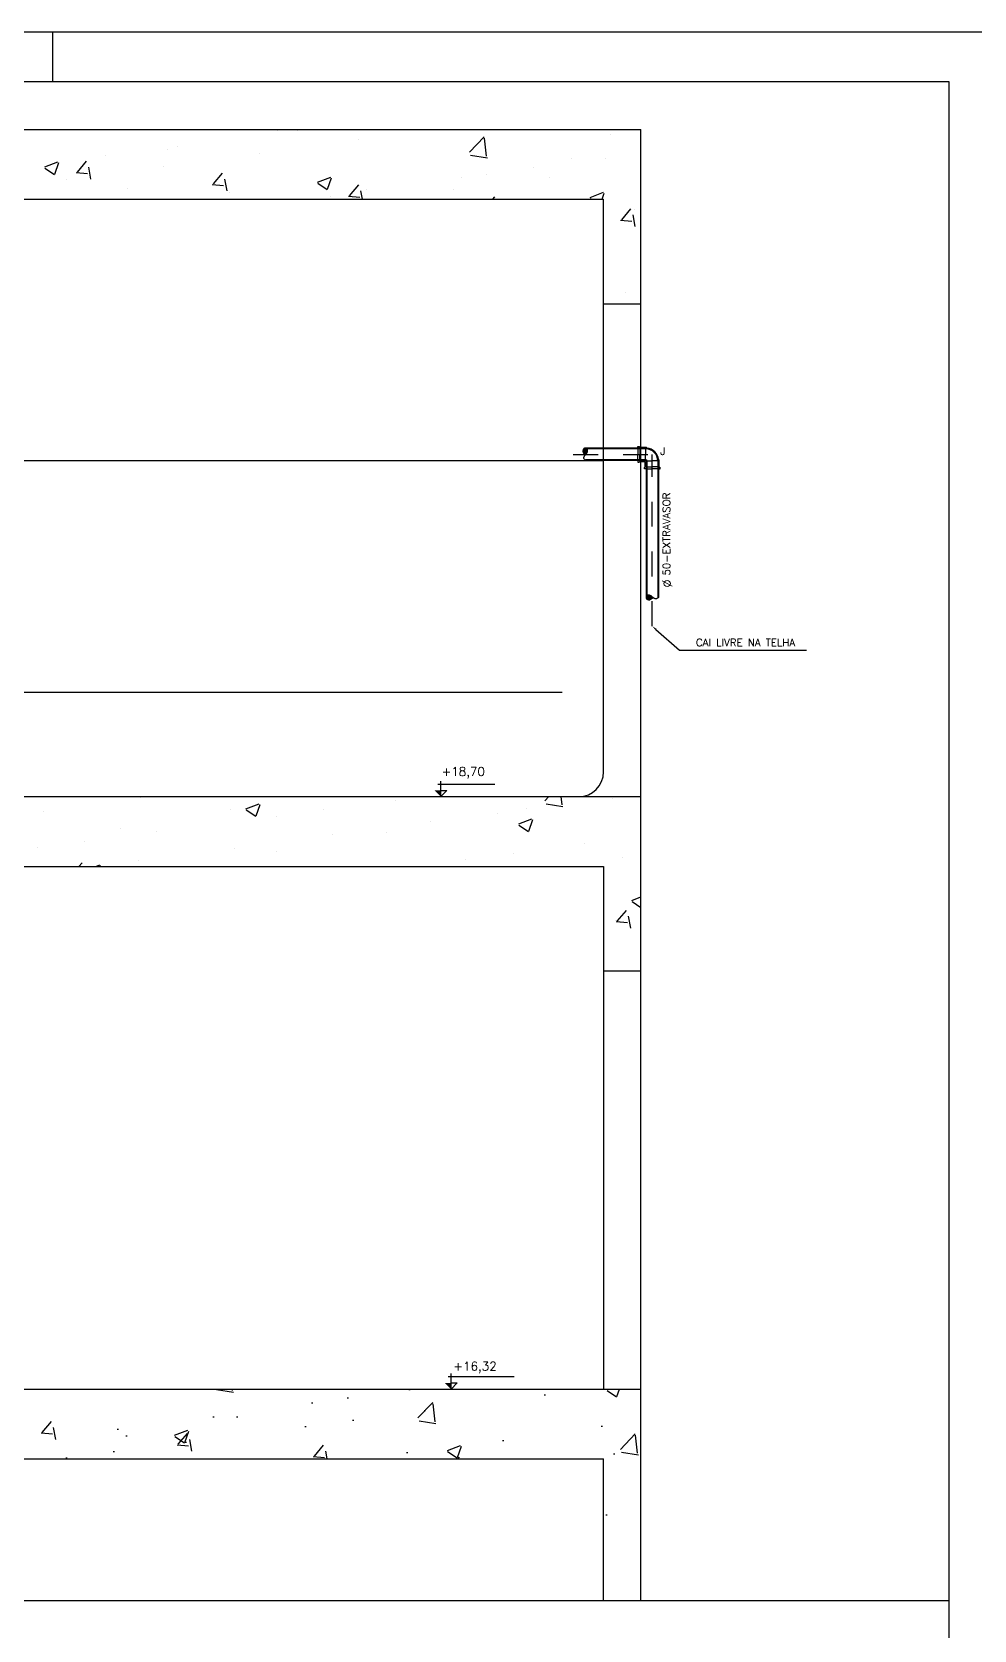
# Model space of a CAD drawing. Header units: millimetres. Extents: x -2485 to 3289, y -257 to 1952.
# Drawn here: x 29.36 to 33.14, y 5.26 to 11.68 of the extents above; entities that cross this region are included whole.
import ezdxf

# ---------------------------------------------------------------- set-up
doc = ezdxf.new("R2010")
doc.units = ezdxf.units.MM
doc.header["$LTSCALE"] = 0.3
doc.linetypes.add('CONTINUO', pattern=[0])
doc.linetypes.add('HID', pattern=[0.37, 0.07, -0.1, 0.03, -0.1, 0.07])
for name, color, linetype in [('AF', 4, 'Continuous'), ('PAREDE', 7, 'CONTINUO'), ('TEX', 11, 'Continuous'), ('TEXTO', 3, 'Continuous'), ('TUB', 1, 'Continuous')]:
    doc.layers.add(name, color=color, linetype=linetype)
doc.styles.add('ROMANS', font='romans.shx', dxfattribs={"height": 0.03})

# ---------------------------------------------------------------- blocks, each defined once
blk = doc.blocks.new('J90A50')
at = {"layer": 'AF', "color": 3}
for p, q in [((0.0239, 0.0285), (0.0208, 0.0254)), ((0.0497, 0.0285), (0.0239, 0.0285)), ((0.0267, 0.025), (0.058, 0.025)), ((0.0267, 0.025), (0.0267, 0)), ((0.0497, 0.0285), (0.0528, 0.0317)), ((0.0497, 0.025), (0.0497, 0)), ((0.0497, -0.025), (0.0497, 0)), ((0.058, 0.0317), (0.0528, 0.0317)), ((0.058, 0.025), (0.058, 0.0317)), ((0.058, 0.025), (0.058, 0)), ((0.058, -0.025), (0.058, 0)), ((-0.0285, -0.0497), (-0.0317, -0.0528)), ((-0.0317, -0.058), (-0.0317, -0.0528)), ((-0.025, -0.058), (-0.0317, -0.058)), ((-0.0285, -0.0239), (-0.0254, -0.0208)), ((-0.0285, -0.0497), (-0.0285, -0.0239)), ((-0.025, -0.0267), (-0.025, -0.058)), ((-0.025, -0.0267), (0, -0.0267)), ((-0.025, -0.0497), (0, -0.0497)), ((-0.025, -0.058), (0, -0.058)), ((0.025, -0.0267), (0, -0.0267)), ((0.025, -0.0497), (0, -0.0497)), ((0.025, -0.058), (0, -0.058)), ((0.0222, -0.0267), (0.0222, -0.0222)), ((0.0267, -0.0222), (0.0222, -0.0222)), ((0.025, -0.0267), (0.025, -0.058)), ((0.025, -0.058), (0.0317, -0.058)), ((0.0267, -0.025), (0.0267, 0)), ((0.0267, -0.025), (0.058, -0.025)), ((0.0497, -0.0285), (0.0285, -0.0285)), ((0.0285, -0.0497), (0.0285, -0.0285)), ((0.0285, -0.0497), (0.0317, -0.0528)), ((0.0317, -0.058), (0.0317, -0.0528)), ((0.0497, -0.0285), (0.0528, -0.0317)), ((0.058, -0.0317), (0.0528, -0.0317)), ((0.058, -0.025), (0.058, -0.0317))]:
    blk.add_line(p, q, dxfattribs=at)
for radius, start, end in [(0.0524, 96.43161, 173.56839), (0.0489, 90, 180)]:
    blk.add_arc((0.0267, -0.0267), radius, start, end, dxfattribs=at)
blk = doc.blocks.new('BA50')
at = {"layer": 'AF', "color": 7}
for p, q in [((-0.0083, -0.0112), (0.0032, 0.0004)), ((-0.0018, 0.0003), (-0.0027, -0.0007)), ((-0.0009, 0.0013), (-0.0018, 0.0003)), ((-0.0001, 0.0023), (-0.0009, 0.0013)), ((0.0007, 0.0032), (-0.0001, 0.0023)), ((0, 0.025), (0.0023, 0.0227)), ((0.0037, 0), (0.0005, 0.0031)), ((0.0015, 0.0041), (0.0007, 0.0032)), ((0.0022, 0.005), (0.0015, 0.0041)), ((0.0028, 0.0059), (0.0022, 0.005)), ((0.0023, 0.0227), (0.0039, 0.0206)), ((0.0034, 0.0067), (0.0028, 0.0059)), ((0.0039, 0.0075), (0.0034, 0.0067)), ((0.006, -0.0028), (0.0037, 0)), ((0.0039, 0.0206), (0.005, 0.0186)), ((0.0044, 0.0084), (0.0039, 0.0075)), ((0.0048, 0.0093), (0.0044, 0.0084)), ((0.0052, 0.0103), (0.0048, 0.0093)), ((0.005, 0.0186), (0.0057, 0.0169)), ((0.0056, 0.0114), (0.0052, 0.0103)), ((0.0059, 0.0126), (0.0056, 0.0114)), ((0.0057, 0.0169), (0.006, 0.0153)), ((0.006, 0.0139), (0.0059, 0.0126)), ((0.006, 0.0153), (0.006, 0.0139)), ((-0.0086, -0.0133), (-0.0087, -0.0144)), ((-0.0087, -0.0144), (-0.0086, -0.0155)), ((-0.0085, -0.0121), (-0.0086, -0.0133)), ((-0.0086, -0.0155), (-0.0085, -0.0166)), ((-0.0085, -0.0166), (0.0057, -0.0024)), ((-0.0083, -0.0111), (-0.0085, -0.0121)), ((-0.0085, -0.0166), (-0.0083, -0.0177)), ((-0.008, -0.01), (-0.0083, -0.0111)), ((-0.0083, -0.0177), (-0.008, -0.0188)), ((-0.0077, -0.0089), (-0.008, -0.01)), ((-0.008, -0.0188), (-0.0075, -0.0198)), ((-0.0073, -0.0079), (-0.0077, -0.0089)), ((-0.0075, -0.0198), (-0.007, -0.0208)), ((-0.0068, -0.0069), (-0.0073, -0.0079)), ((-0.0072, -0.0204), (0.0077, -0.0055)), ((-0.007, -0.0208), (-0.0063, -0.0216)), ((-0.0063, -0.0059), (-0.0068, -0.0069)), ((-0.0057, -0.0048), (-0.0063, -0.0059)), ((-0.0063, -0.0216), (-0.0056, -0.0224)), ((-0.005, -0.0038), (-0.0057, -0.0048)), ((-0.0056, -0.0224), (-0.0048, -0.0231)), ((-0.0043, -0.0028), (-0.005, -0.0038)), ((-0.0048, -0.0231), (-0.0039, -0.0237)), ((-0.0047, -0.0232), (0.0092, -0.0093)), ((-0.0035, -0.0017), (-0.0043, -0.0028)), ((-0.0039, -0.0237), (-0.0029, -0.0242)), ((-0.0027, -0.0007), (-0.0035, -0.0017)), ((-0.0029, -0.0242), (-0.0019, -0.0246)), ((-0.0019, -0.0246), (-0.001, -0.0249)), ((-0.0011, -0.0248), (0.0095, -0.0142)), ((-0.001, -0.0249), (0, -0.025)), ((0, -0.025), (0.0009, -0.025)), ((0.0009, -0.025), (0.0018, -0.0249)), ((0.0018, -0.0249), (0.0027, -0.0246)), ((0.0027, -0.0246), (0.0035, -0.0243)), ((0.0035, -0.0243), (0.0043, -0.0239)), ((0.0043, -0.0239), (0.0051, -0.0234)), ((0.0051, -0.0234), (0.0058, -0.0229)), ((0.0058, -0.0229), (0.0064, -0.0223)), ((0.0077, -0.0054), (0.006, -0.0028)), ((0.0064, -0.0223), (0.0069, -0.0217)), ((0.0069, -0.0217), (0.0075, -0.021)), ((0.0075, -0.021), (0.0079, -0.0203)), ((0.0088, -0.0078), (0.0077, -0.0054)), ((0.0079, -0.0203), (0.0083, -0.0195)), ((0.0083, -0.0195), (0.0087, -0.0186)), ((0.0087, -0.0186), (0.009, -0.0176)), ((0.0094, -0.0099), (0.0088, -0.0078)), ((0.009, -0.0176), (0.0092, -0.0164)), ((0.0092, -0.0164), (0.0094, -0.0151)), ((0.0096, -0.0118), (0.0094, -0.0099)), ((0.0094, -0.0151), (0.0096, -0.0135)), ((0.0096, -0.0135), (0.0096, -0.0118))]:
    blk.add_line(p, q, dxfattribs=at)
blk = doc.blocks.new('D')
at = {"layer": 'TEX', "color": 9, "style": 'ROMANS'}
blk.add_text('%%c', height=0.04, dxfattribs=at).set_placement((0.0018, -0.0037))
at = {"layer": 'TEX', "color": 9, "linetype": 'Continuous', "style": 'ROMANS'}
blk.add_attdef('N', (0.0529, 0), '', height=0.03, dxfattribs=at)

msp = doc.modelspace()

# ---------------------------------------------------------------- hatches: boundary and pattern name
at = {"layer": 'PAREDE', "linetype": 'CONTINUO'}
h = msp.add_hatch(dxfattribs=at)
h.set_pattern_fill('AR-CONC', color=256, scale=0.003, style=0)
h.set_pattern_definition([(50, (-3410.0164, -2095.3367), (0.546554007, -0.047817257), [0.05715, -0.62865]), (355, (-3410.0164, -2095.3367), (-0.10572848, 0.57316993), [0.04572, -0.50292]), (100.451, (-3409.97085, -2095.3407), (0.440827505, 0.52535006), [0.04857, -0.53427]), (46.1842, (-3410.0164, -2095.1843), (0.81323712, -0.12612698), [0.085725, -0.942975]), (96.6356, (-3409.9486, -2095.1948), (0.7122127, 0.74227667), [0.072855, -0.801405]), (351.184, (-3410.0164, -2095.1843), (0.71221382, 0.74227535), [0.06858, -0.75438]), (21, (-3409.9402, -2095.2224), (0.45484464, -0.306796556), [0.05715, -0.62865]), (326, (-3409.9402, -2095.2224), (0.185406085, 0.5525639), [0.04572, -0.50292]), (71.4514, (-3409.9023, -2095.248), (0.64024947, 0.24576857), [0.04857, -0.53427]), (37.5, (-3410.0164, -2095.33672), (0.00926581, 0.253665117), [0, -0.496824, 0, -0.51054, 0, -0.504825]), (7.5, (-3410.0164, -2095.33672), (0.200458988, 0.300541724), [0, -0.291084, 0, -0.485394, 0, -0.192405]), (327.5, (-3410.18633, -2095.33672), (0.406771786, -0.017186232), [0, -0.1905, 0, -0.59436, 0, -0.78867]), (317.5, (-3410.26253, -2095.3367), (0.444387544, 0.076279473), [0, -0.24765, 0, -0.394716, 0, -0.56007])])
h.paths.add_polyline_path([(23.862336, 6.228373), (23.862336, 5.528373), (24.012336, 5.528373), (24.012336, 5.948373), (31.652336, 5.948373), (31.652336, 5.528373), (31.802336, 5.528373), (31.802336, 6.228373)])

# ---------------------------------------------------------------- linework, layer by layer
at = {"color": 4, "linetype": 'Continuous'}
msp.add_line((16.62, 11.68), (33.24, 11.68), dxfattribs=at)
at = {"color": 5, "linetype": 'Continuous'}
msp.add_line((29.44, 11.48), (29.44, 11.68), dxfattribs=at)
at = {"color": 12, "linetype": 'Continuous'}
for p, q in [((33.04, 11.48), (17.12, 11.48)), ((33.04, 0.2), (33.04, 11.48))]:
    msp.add_line(p, q, dxfattribs=at)
at = {"layer": 'AF'}
for p, q in [((27.907336, 9.958373), (31.652336, 9.958373)), ((27.907336, 9.028373), (31.485895, 9.028373))]:
    msp.add_line(p, q, dxfattribs=at)
at = {"layer": 'AF', "color": 3, "linetype": 'Continuous'}
for p, q in [((31.821047, 10.008373), (31.579114, 10.008373)), ((31.821047, 10.005373), (31.579114, 10.005373)), ((31.821047, 9.961373), (31.579114, 9.961373)), ((31.821047, 9.958373), (31.579114, 9.958373)), ((31.822714, 9.956707), (31.822714, 9.408909)), ((31.825714, 9.956707), (31.825714, 9.408909)), ((31.869714, 9.956707), (31.869714, 9.408909)), ((31.872714, 9.956707), (31.872714, 9.408909))]:
    msp.add_line(p, q, dxfattribs=at)
at = {"layer": 'PAREDE'}
for p, q in [((23.862336, 11.288373), (31.802336, 11.288373)), ((31.802336, 5.377703), (31.802336, 11.288373)), ((24.012336, 11.008373), (31.652336, 11.008373)), ((31.652336, 8.708373), (31.652336, 11.008373)), ((31.652336, 10.588373), (31.802336, 10.588373)), ((28.007336, 8.608373), (31.802336, 8.608373)), ((24.012336, 8.328373), (31.652336, 8.328373)), ((31.652336, 8.328373), (31.652336, 6.228373)), ((31.652336, 7.908373), (31.802336, 7.908373)), ((23.862336, 6.228373), (31.802336, 6.228373)), ((24.012336, 5.948373), (31.652336, 5.948373)), ((31.652336, 5.377703), (31.652336, 5.948373))]:
    msp.add_line(p, q, dxfattribs=at)
at = {"layer": 'PAREDE', "linetype": 'CONTINUO'}
for p, q in [((30.344474, 11.284551), (30.344474, 11.284551)), ((30.421482, 11.283139), (30.421482, 11.283139)), ((30.666943, 11.246996), (30.666943, 11.246996)), ((31.113623, 11.196515), (31.172974, 11.258371)), ((31.182515, 11.180996), (31.174096, 11.253363)), ((31.274155, 11.284931), (31.274155, 11.284931)), ((31.680927, 11.267745), (31.680927, 11.267745)), ((29.651647, 11.181788), (29.651647, 11.181788)), ((29.900086, 11.208271), (29.900086, 11.208271)), ((29.94024, 11.219782), (29.94024, 11.219782)), ((30.27117, 11.189864), (30.27117, 11.189864)), ((31.118181, 11.185122), (31.185951, 11.174611)), ((31.524264, 11.170443), (31.524264, 11.170443)), ((31.660969, 11.17217), (31.660969, 11.17217)), ((29.407953, 11.137768), (29.461307, 11.158249)), ((29.409055, 11.133351), (29.446959, 11.107785)), ((29.448868, 11.109092), (29.464319, 11.155139)), ((29.455698, 11.131992), (29.455698, 11.131992)), ((29.460888, 11.156674), (29.460888, 11.156674)), ((29.53426, 11.115585), (29.579806, 11.111601)), ((29.539077, 11.117252), (29.575812, 11.161031)), ((29.593582, 11.08929), (29.584772, 11.137055)), ((29.886279, 11.141081), (29.886279, 11.141081)), ((30.085631, 11.069435), (30.122366, 11.113214)), ((31.181617, 11.109062), (31.181617, 11.109062)), ((31.372376, 11.134176), (31.372376, 11.134176)), ((29.49504, 11.087429), (29.49504, 11.087429)), ((29.741574, 11.051513), (29.741574, 11.051513)), ((30.080812, 11.067768), (30.126358, 11.063783)), ((30.140134, 11.04147), (30.131324, 11.089234)), ((30.503047, 11.076741), (30.556401, 11.097221)), ((30.504148, 11.072324), (30.542052, 11.046758)), ((30.543961, 11.048065), (30.559411, 11.094112)), ((30.632185, 11.021617), (30.66892, 11.065397)), ((30.683969, 11.008373), (30.677875, 11.041413)), ((30.700375, 11.045705), (30.700375, 11.045705)), ((31.048916, 11.046983), (31.048916, 11.046983)), ((31.079876, 11.094164), (31.079876, 11.094164)), ((31.433807, 11.095765), (31.433807, 11.095765)), ((30.148346, 11.034326), (30.148346, 11.034326)), ((30.555118, 11.01714), (30.555118, 11.01714)), ((30.627365, 11.019951), (30.672911, 11.015966)), ((30.635489, 11.017884), (30.635489, 11.017884)), ((31.20775, 11.008373), (31.215474, 11.01758)), ((31.598141, 11.015713), (31.651495, 11.036194)), ((31.59924, 11.011297), (31.603574, 11.008373)), ((31.646212, 11.008373), (31.654504, 11.033085)), ((31.720469, 10.924317), (31.766015, 10.920332)), ((31.725293, 10.925983), (31.762028, 10.969762)), ((31.779789, 10.898007), (31.770978, 10.945771)), ((31.775433, 10.965582), (31.775433, 10.965582)), ((31.741293, 10.634443), (31.741293, 10.634443)), ((29.793621, 8.60443), (29.793621, 8.60443)), ((31.416697, 8.591299), (31.433081, 8.608373)), ((31.485589, 8.575785), (31.481798, 8.608373)), ((29.402382, 8.550777), (29.402382, 8.550777)), ((30.155148, 8.557122), (30.155148, 8.557122)), ((30.216272, 8.559683), (30.269627, 8.580164)), ((30.217367, 8.555273), (30.25527, 8.529706)), ((30.257177, 8.531014), (30.272628, 8.577061)), ((30.528839, 8.555765), (30.528839, 8.555765)), ((30.817433, 8.593759), (30.817433, 8.593759)), ((31.22651, 8.542371), (31.22651, 8.542371)), ((31.341149, 8.559114), (31.341149, 8.559114)), ((31.421252, 8.579911), (31.489021, 8.5694)), ((31.689021, 8.601073), (31.689021, 8.601073)), ((29.71076, 8.480842), (29.71076, 8.480842)), ((30.33808, 8.530651), (30.33808, 8.530651)), ((30.956258, 8.510332), (30.956258, 8.510332)), ((31.311367, 8.498655), (31.364721, 8.519136)), ((31.312459, 8.494245), (31.350363, 8.468679)), ((31.352269, 8.469987), (31.36772, 8.516034)), ((29.568245, 8.4293), (29.568245, 8.4293)), ((29.856839, 8.467294), (29.856839, 8.467294)), ((30.565019, 8.456679), (30.565019, 8.456679)), ((30.782122, 8.466091), (30.782122, 8.466091)), ((31.577568, 8.419682), (31.577568, 8.419682)), ((29.377486, 8.404186), (29.377486, 8.404186)), ((29.784355, 8.350765), (29.784355, 8.350765)), ((30.169246, 8.399547), (30.169246, 8.399547)), ((30.337735, 8.389812), (30.337735, 8.389812)), ((31.098215, 8.356574), (31.098215, 8.356574)), ((31.288974, 8.381688), (31.288974, 8.381688)), ((31.727656, 8.362581), (31.727656, 8.362581)), ((29.54564, 8.328373), (29.55791, 8.342996)), ((29.613691, 8.328373), (29.629377, 8.334395)), ((29.631399, 8.328373), (29.632378, 8.331292)), ((31.766211, 8.191859), (31.802336, 8.205726)), ((31.767302, 8.18745), (31.802336, 8.163819)), ((31.701301, 8.109337), (31.701301, 8.109337)), ((31.702559, 8.106284), (31.748105, 8.102299)), ((31.70739, 8.107947), (31.744126, 8.151727)), ((31.71839, 8.108916), (31.71839, 8.108916)), ((31.761857, 8.079973), (31.753047, 8.127738))]:
    msp.add_line(p, q, dxfattribs=at)
at = {"layer": 'PAREDE'}
msp.add_arc((31.552336, 8.708373), 0.1, 270, 0, dxfattribs=at)
at = {"layer": 'TEXTO'}
for p, q in [((30.998186, 8.608373), (30.998186, 8.670873)), ((30.986197, 8.658885), (31.215034, 8.658885)), ((30.998186, 8.608373), (31.023186, 8.633373)), ((30.998186, 8.633373), (31.023186, 8.633373)), ((31.039742, 6.228373), (31.039742, 6.290873)), ((31.027754, 6.278885), (31.292916, 6.278885)), ((31.039742, 6.228373), (31.064742, 6.253373)), ((31.039742, 6.253373), (31.064742, 6.253373))]:
    msp.add_line(p, q, dxfattribs=at)
for points in [[(30.973186, 8.633373), (30.998186, 8.608373), (30.998186, 8.633373)], [(31.014742, 6.253373), (31.039742, 6.228373), (31.039742, 6.253373)]]:
    msp.add_solid(points, dxfattribs=at)
at = {"layer": 'TUB', "linetype": 'HID'}
for p in [(31.530466, 9.983373), (31.847714, 9.29324)]:
    msp.add_line(p, (31.847714, 9.983373), dxfattribs=at)
at = {"layer": 'TUB', "color": 11}
for p, q in [((31.862735, 9.280035), (31.956729, 9.197412)), ((31.956729, 9.197412), (32.00822, 9.197412)), ((32.00822, 9.197412), (32.466791, 9.197412))]:
    msp.add_line(p, q, dxfattribs=at)
at = {"layer": 'TUB'}
msp.add_line((33.04, 5.377703), (17.12, 5.377703), dxfattribs=at)
at = {"layer": 'TUB', "color": 11}
msp.add_solid([(31.860535, 9.277532), (31.864936, 9.282539), (31.847714, 9.29324)], dxfattribs=at)

# ---------------------------------------------------------------- block references
at = {"layer": 'AF'}
for p, rotation in [((31.579114, 9.983373), 180), ((31.847714, 9.408909), 270.000000000026)]:
    msp.add_blockref('BA50', p, dxfattribs=dict(at, rotation=rotation))
at = {"layer": 'TUB', "rotation": 270}
msp.add_blockref('J90A50', (31.847714, 9.983373), dxfattribs=at)
at = {"layer": 'TUB'}
ref = msp.add_blockref('D', (31.923661, 9.445476), dxfattribs=dict(at, rotation=90))
ref.add_attrib('N', '50-EXTRAVASOR', (31.919974, 9.496605), dxfattribs={"layer": 'TEX', "color": 9, "linetype": 'Continuous', "height": 0.03, "rotation": 90, "style": 'ROMANS'})

# ---------------------------------------------------------------- texts
at = {"layer": 'TEX', "color": 9, "style": 'ROMANS'}
msp.add_text('J', height=0.03, dxfattribs=at).set_placement((31.879931, 9.981464))
at = {"layer": 'TEXTO', "style": 'ROMANS'}
for s, p in [('+18,70', (31.001738, 8.692034)), ('+16,32', (31.049079, 6.303317))]:
    msp.add_text(s, height=0.035, dxfattribs=at).set_placement(p)
at = {"layer": 'TUB', "color": 9, "insert": (32.02322, 9.212412), "char_height": 0.03, "attachment_point": 7, "style": 'ROMANS'}
msp.add_mtext('\\A1;CAI LIVRE NA TELHA', dxfattribs=at)

doc.saveas('drawing.dxf')
